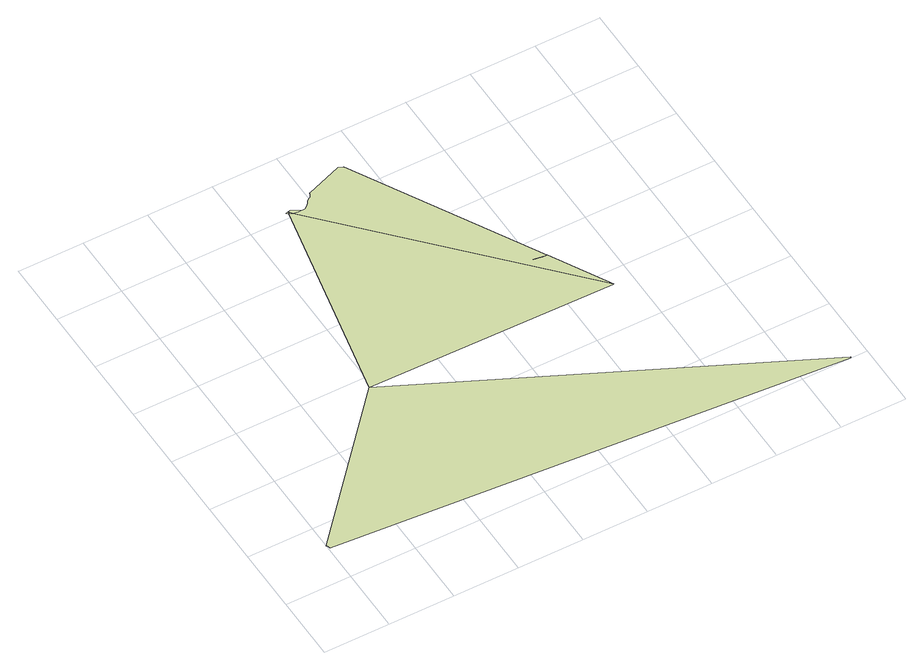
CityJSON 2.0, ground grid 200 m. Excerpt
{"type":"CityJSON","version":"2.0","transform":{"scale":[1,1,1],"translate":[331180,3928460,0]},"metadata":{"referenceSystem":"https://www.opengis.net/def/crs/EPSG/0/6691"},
"CityObjects":{
"landuse1":{"type":"LandUse","attributes":{"class":"203","LandUseDetailAttribute.orgLandUse":"10400","LandUseDetailAttribute.prefecture":"14","LandUseDetailAttribute.city":"14150","LandUseDetailAttribute.note":"都道府県","LandUseDetailAttribute.surveyYear":2015},"geometry":[{"type":"MultiSurface","lod":"1","boundaries":[[[0,1,2,3,4,5]]]}]},
"landuse2":{"type":"LandUse","attributes":{"class":"203","LandUseDetailAttribute.orgLandUse":"10400","LandUseDetailAttribute.prefecture":"14","LandUseDetailAttribute.city":"14150","LandUseDetailAttribute.note":"都道府県","LandUseDetailAttribute.surveyYear":2015},"geometry":[{"type":"MultiSurface","lod":"1","boundaries":[[[6,7,8]]]}]},
"landuse3":{"type":"LandUse","attributes":{"class":"203","LandUseDetailAttribute.orgLandUse":"10400","LandUseDetailAttribute.prefecture":"14","LandUseDetailAttribute.city":"14150","LandUseDetailAttribute.note":"都道府県","LandUseDetailAttribute.surveyYear":2015},"geometry":[{"type":"MultiSurface","lod":"1","boundaries":[[[6,8,9,10]]]}]},
"landuse4":{"type":"LandUse","attributes":{"class":"203","LandUseDetailAttribute.orgLandUse":"10400","LandUseDetailAttribute.prefecture":"14","LandUseDetailAttribute.city":"14150","LandUseDetailAttribute.note":"都道府県","LandUseDetailAttribute.surveyYear":2015},"geometry":[{"type":"MultiSurface","lod":"1","boundaries":[[[11,12,13,14,6,10,15,16,17]]]}]},
"landuse5":{"type":"LandUse","attributes":{"class":"203","LandUseDetailAttribute.orgLandUse":"10400","LandUseDetailAttribute.prefecture":"14","LandUseDetailAttribute.city":"14150","LandUseDetailAttribute.note":"都道府県","LandUseDetailAttribute.surveyYear":2015},"geometry":[{"type":"MultiSurface","lod":"1","boundaries":[[[9,8,0,18,19,10]]]}]},
"landuse6":{"type":"LandUse","attributes":{"class":"203","LandUseDetailAttribute.orgLandUse":"10400","LandUseDetailAttribute.prefecture":"14","LandUseDetailAttribute.city":"14150","LandUseDetailAttribute.note":"都道府県","LandUseDetailAttribute.surveyYear":2015},"geometry":[{"type":"MultiSurface","lod":"1","boundaries":[[[20,21,22,23,24,25,26,27,28,29,30,31,32,33,34,35,36,37,38,39,40,41,17,16,15,10,19,42,43,44,45,46,47,48,49,50,51,52,53,54,55,56,57]]]}]}
},
"vertices":[
[391,563,0],[0,129,0],[2,129,0],[5,116,0],[1550,2,0],[1551,4,0],
[528,1219,0],[521,1217,0],[527,1214,0],
[528,1213,0],[537,1209,0],
[561,1207,0],[558,1209,0],[538,1221,0],[536,1222,0],[542,1208,0],[552,1206,0],[562,1207,0],
[1141,553,0],[1142,554,0],
[737,1284,0],[725,1290,0],[614,1249,0],[613,1249,0],[611,1244,0],[610,1241,0],[608,1238,0],[606,1235,0],[605,1234,0],[604,1233,0],[600,1232,0],[596,1229,0],[593,1227,0],[590,1222,0],[586,1216,0],[580,1211,0],[575,1207,0],[573,1206,0],[570,1205,0],[568,1205,0],[566,1205,0],[564,1206,0],[1143,554,0],[1044,734,0],[1042,733,0],[1031,733,0],[1019,735,0],[1011,736,0],[1008,737,0],[1005,738,0],[998,739,0],[1006,740,0],[1009,739,0],[1011,739,0],[1026,736,0],[1036,735,0],[1043,735,0],[739,1284,0]
]}
